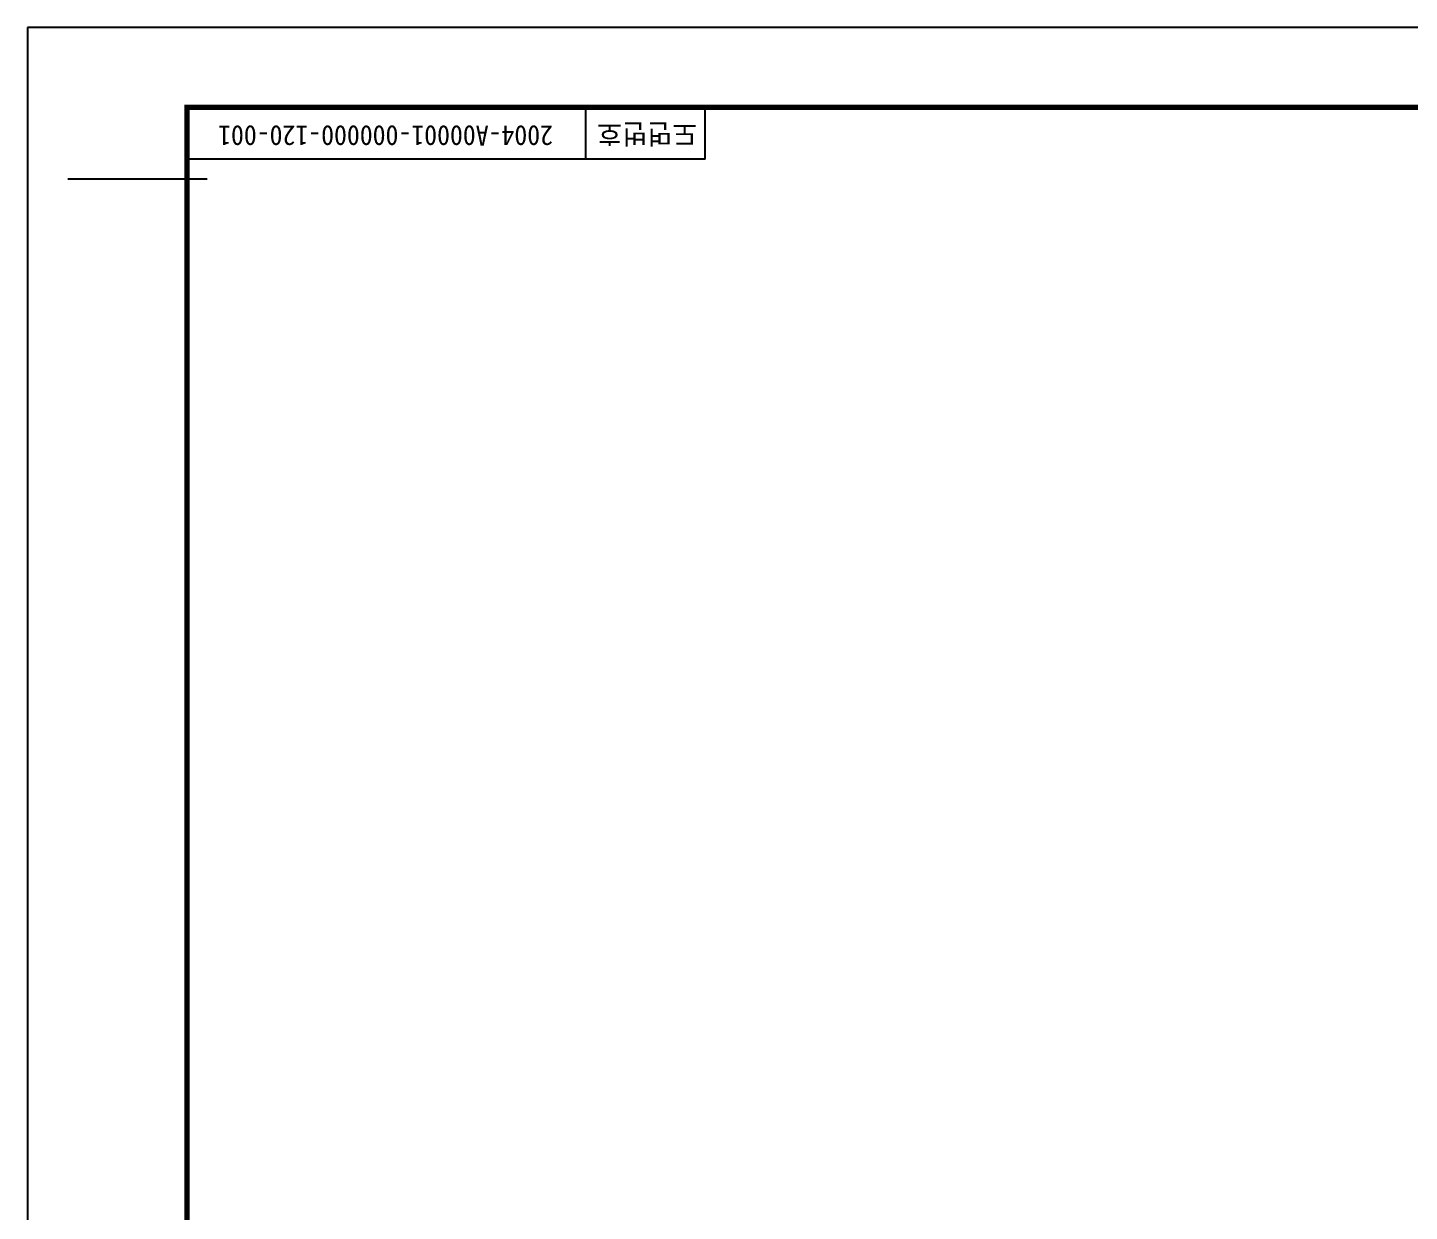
# Model space of a CAD drawing. Header units: millimetres. Extents: x 0 to 841, y 0 to 594.
# Drawn here: x 0 to 346.6, y 297 to 594 of the extents above; entities that cross this region are included whole.
import ezdxf
from ezdxf.enums import TextEntityAlignment as Align

# ---------------------------------------------------------------- set-up
doc = ezdxf.new("R2010")
doc.units = ezdxf.units.MM
doc.layers.add('A-ANNO-TTLB', color=7, linetype='Continuous')
doc.layers.add('A-ANNO-VIEW', color=3, linetype='Continuous')
doc.styles.add('TTLB-BIG', font='Gulim.ttf', dxfattribs={"height": 3})
doc.styles.add('굴림체', font='GulimChe.ttf', dxfattribs={"height": 3})

# ---------------------------------------------------------------- blocks, each defined once
blk = doc.blocks.new('W')
at = {"layer": 'A-ANNO-TTLB'}
for p, q in [((841, 594), (0, 594)), ((0, 594), (0, 0)), ((140, 561), (140, 574)), ((170, 561), (170, 574)), ((170, 561), (40, 561))]:
    blk.add_line(p, q, dxfattribs=at)
at = {"layer": 'A-ANNO-TTLB', "const_width": 1.3}
blk.add_lwpolyline([(40, 574), (821, 574), (821, 20), (40, 20)], close=True, dxfattribs=at)
at = {"layer": 'A-ANNO-TTLB', "style": '굴림체'}
blk.add_text('도면번호', height=5, rotation=180, dxfattribs=at).set_placement((155.41, 567.19), align=Align.MIDDLE)
blk.add_attdef('도면번호', text='', height=5, rotation=180, dxfattribs=at).set_placement((89.79, 569.42), align=Align.CENTER)
for tag, p in [('관련참조도면', (789.02, 63.68)), ('시공공구', (666.05, 51.24)), ('도면명칭', (770.99, 51.49)), ('축척', (666.08, 38.38)), ('도면번호', (771, 38.45)), ('페이지', (666.76, 25.37)), ('CAD파일명', (771.64, 25.6))]:
    blk.add_attdef(tag, text='', height=3, dxfattribs=at).set_placement(p, align=Align.CENTER)
at = {"layer": 'A-ANNO-TTLB'}
for tag, style, flags, p in [('설계회사', 'TTLB-BIG', 1, (214.37, 54.92)), ('개정4-날짜', '굴림체', 8, (385.08, 55.7)), ('개정4-작성자', '굴림체', 8, (522.81, 55.45)), ('개정4-검토자', '굴림체', 8, (552.58, 55.34)), ('개정4-확인자', '굴림체', 8, (583.19, 55.21)), ('개정3-날짜', '굴림체', 8, (385.08, 48.45)), ('개정3-작성자', '굴림체', 8, (522.81, 47.94)), ('개정3-검토자', '굴림체', 8, (552.58, 47.94)), ('개정3-확인자', '굴림체', 8, (583.19, 47.94)), ('개정2-날짜', '굴림체', 8, (385.08, 40.45)), ('개정2-작성자', '굴림체', 8, (522.81, 39.94)), ('개정2-검토자', '굴림체', 8, (552.58, 39.94)), ('개정2-확인자', '굴림체', 8, (583.19, 39.94)), ('개정1-날짜', '굴림체', 8, (385.08, 32.45)), ('개정1-작성자', '굴림체', 8, (522.81, 31.94)), ('개정1-검토자', '굴림체', 8, (552.58, 31.94)), ('개정1-확인자', '굴림체', 8, (583.19, 31.94))]:
    blk.add_attdef(tag, text='', height=3, dxfattribs=dict(at, style=style, flags=flags)).set_placement(p, align=Align.MIDDLE_LEFT)
at = {"layer": 'A-ANNO-TTLB', "style": '굴림체'}
for tag, p in [('설계회사', (214.37, 54.92)), ('설계감리', (214.37, 45.16)), ('설계건명', (76.1, 34.87)), ('시공회사', (214.37, 35.04)), ('시공건명', (76.1, 25.06)), ('시공감리', (214.37, 25.28))]:
    blk.add_attdef(tag, text='', height=3, dxfattribs=at).set_placement(p, align=Align.MIDDLE_LEFT)
at = {"layer": 'A-ANNO-TTLB', "style": '굴림체', "flags": 8}
for tag, p in [('개정4-번호', (364.55, 55.73)), ('개정4-개정사유', (464.61, 55.5)), ('개정3-번호', (364.55, 48.36)), ('개정3-개정사유', (464.61, 48.12)), ('개정2-번호', (364.55, 40.36)), ('개정2-개정사유', (464.61, 40.12)), ('개정1-번호', (364.55, 32.36)), ('개정1-개정사유', (464.61, 32.12))]:
    blk.add_attdef(tag, text='', height=3, dxfattribs=at).set_placement(p, align=Align.MIDDLE)

msp = doc.modelspace()

# ---------------------------------------------------------------- linework, layer by layer
at = {"layer": 'A-ANNO-VIEW'}
msp.add_line((45, 556), (10.05, 556), dxfattribs=at)

# ---------------------------------------------------------------- block references
ref = msp.add_blockref('W', (0, 0))
ref.add_attrib('도면번호', '2004-A00001-000000-120-001', dxfattribs={"layer": 'A-ANNO-TTLB', "height": 5, "rotation": 180, "style": '굴림체'}).set_placement((89.79, 569.42), align=Align.CENTER)

doc.saveas('drawing.dxf')
